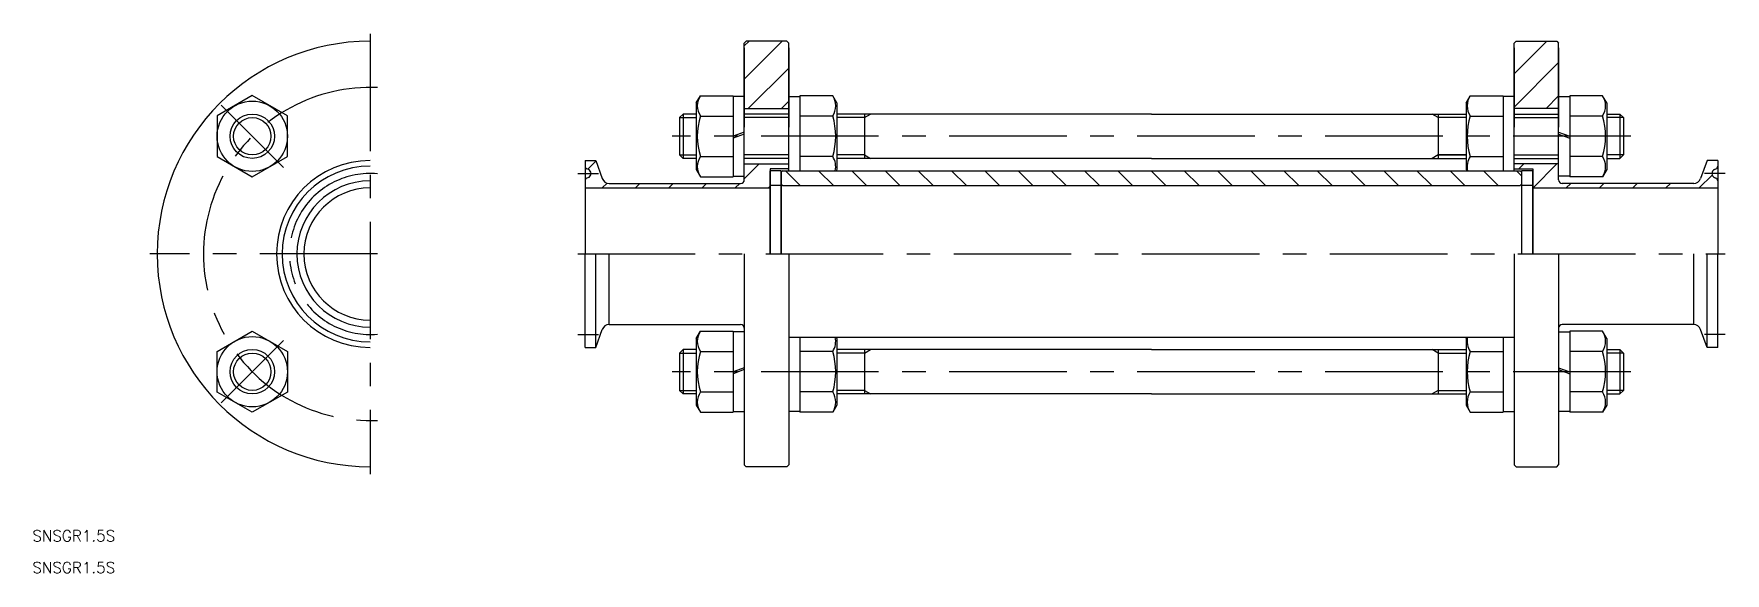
# Model space of a CAD drawing. Extents: x -91 to 366, y -86 to 60.
import ezdxf

# ---------------------------------------------------------------- set-up
doc = ezdxf.new("R2010")
doc.units = 0
doc.linetypes.add('CENTER', pattern=[50.8, 31.75, -6.35, 6.35, -6.35])
doc.layers.get('0').update_dxf_attribs({"linetype": 'CONTINUOUS'})
doc.layers.add('CENTER', color=1, linetype='CENTER')
doc.styles.get("Standard").update_dxf_attribs({"font": 'txt.shx', "height": 3, "bigfont": 'bigfont.shx'})

msp = doc.modelspace()

# ---------------------------------------------------------------- linework, layer by layer
at = {"color": 7, "linetype": 'CONTINUOUS'}
for p, q in [((101.61, 57.5), (101.11, 57)), ((101.11, 20.05), (101.11, 57)), ((101.11, 55.75), (101.11, 34.25)), ((112.61, 57.5), (101.61, 57.5)), ((113.11, 57), (112.61, 57.5)), ((113.11, 22.5), (113.11, 57)), ((113.11, 55.75), (113.11, 34.25)), ((309.11, 57), (309.61, 57.5)), ((309.11, 22.5), (309.11, 57)), ((309.11, 55.75), (309.11, 34.25)), ((309.61, 57.5), (320.61, 57.5)), ((320.61, 57.5), (321.11, 57)), ((321.11, 20.05), (321.11, 57)), ((321.11, 55.75), (321.11, 34.25)), ((-31.82, 42.79), (-41.32, 37.3)), ((-22.32, 37.3), (-31.82, 42.79)), ((88.11, 40.82), (89.24, 42.77)), ((89.24, 42.77), (98.11, 42.77)), ((98.11, 42.77), (98.11, 20.87)), ((101.11, 42.57), (98.11, 42.57)), ((98.11, 42.57), (98.11, 21.07)), ((113.11, 42.57), (116.11, 42.57)), ((116.11, 42.77), (116.11, 22.5)), ((124.99, 42.77), (116.11, 42.77)), ((116.11, 42.57), (116.11, 22.5)), ((126.11, 40.82), (124.99, 42.77)), ((296.11, 40.82), (297.24, 42.77)), ((297.24, 42.77), (306.11, 42.77)), ((306.11, 42.77), (306.11, 22.5)), ((309.11, 42.57), (306.11, 42.57)), ((306.11, 42.57), (306.11, 22.5)), ((321.11, 42.57), (324.11, 42.57)), ((324.11, 42.77), (324.11, 20.87)), ((332.99, 42.77), (324.11, 42.77)), ((324.11, 42.57), (324.11, 21.07)), ((334.11, 40.82), (332.99, 42.77)), ((-41.32, 37.3), (-41.32, 26.33)), ((-22.32, 26.33), (-22.32, 37.3)), ((83.61, 36.87), (84.56, 37.82)), ((83.61, 36.87), (83.61, 26.77)), ((84.56, 37.82), (84.56, 25.82)), ((88.11, 37.82), (84.56, 37.82)), ((88.11, 40.82), (88.11, 22.82)), ((89.24, 37.29), (98.11, 37.29)), ((101.11, 39.32), (113.11, 39.32)), ((113.11, 37.82), (101.11, 37.82)), ((124.99, 37.29), (116.11, 37.29)), ((126.11, 40.82), (126.11, 22.82)), ((211.11, 37.82), (126.11, 37.82)), ((133.61, 37.82), (133.61, 25.82)), ((211.11, 37.82), (296.11, 37.82)), ((288.61, 37.82), (288.61, 25.82)), ((296.11, 40.82), (296.11, 22.82)), ((297.24, 37.29), (306.11, 37.29)), ((321.11, 39.32), (309.11, 39.32)), ((309.11, 37.82), (321.11, 37.82)), ((332.99, 37.29), (324.11, 37.29)), ((334.11, 40.82), (334.11, 22.82)), ((334.11, 37.82), (337.67, 37.82)), ((338.61, 36.87), (337.67, 37.82)), ((337.67, 37.82), (337.67, 25.82)), ((338.61, 36.87), (338.61, 26.77)), ((101.11, 32.91), (98.11, 31.82)), ((101.11, 32.38), (98.11, 31.29)), ((321.11, 32.91), (324.11, 31.82)), ((321.11, 32.38), (324.11, 31.29)), ((-41.32, 26.33), (-31.82, 20.85)), ((-31.82, 20.85), (-22.32, 26.33)), ((58.11, 25.25), (58.11, 0)), ((58.11, 25.25), (60.96, 25.25)), ((58.98, 22.85), (58.6, 23.02)), ((60.96, 25.25), (62.74, 20.37)), ((83.61, 26.77), (84.56, 25.82)), ((88.11, 25.82), (84.56, 25.82)), ((89.24, 26.34), (98.11, 26.34)), ((113.11, 25.82), (101.11, 25.82)), ((101.11, 24.32), (113.11, 24.32)), ((108.11, 23), (108.11, 0)), ((113.11, 23), (108.11, 23)), ((124.99, 26.34), (116.11, 26.34)), ((211.11, 25.82), (126.11, 25.82)), ((211.11, 25.82), (296.11, 25.82)), ((297.24, 26.34), (306.11, 26.34)), ((309.11, 25.82), (321.11, 25.82)), ((321.11, 24.32), (309.11, 24.32)), ((309.11, 23), (314.11, 23)), ((314.11, 23), (314.11, 0)), ((332.99, 26.34), (324.11, 26.34)), ((334.11, 25.82), (337.67, 25.82)), ((338.61, 26.77), (337.67, 25.82)), ((361.26, 25.25), (359.49, 20.37)), ((364.11, 25.25), (361.26, 25.25)), ((363.24, 22.85), (363.63, 23.02)), ((364.11, 25.25), (364.11, 0)), ((58.98, 20.65), (58.6, 20.48)), ((64.62, 19.05), (100.11, 19.05)), ((88.11, 22.82), (89.24, 20.87)), ((89.24, 20.87), (98.11, 20.87)), ((98.11, 21.07), (101.11, 21.07)), ((108.11, 0), (108.11, 22.5)), ((111.11, 22.5), (108.11, 22.5)), ((111.11, 18.5), (108.11, 18.5)), ((111.11, 0), (111.11, 22.5)), ((111.51, 22.5), (111.11, 22.1)), ((111.11, 22.1), (111.11, 0)), ((111.11, 18.9), (111.51, 18.5)), ((111.51, 22.5), (310.71, 22.5)), ((111.51, 18.5), (310.71, 18.5)), ((126.11, 22.82), (125.93, 22.5)), ((296.11, 22.82), (296.3, 22.5)), ((310.71, 22.5), (311.11, 22.1)), ((311.11, 18.9), (310.71, 18.5)), ((311.11, 22.5), (311.11, 0)), ((314.11, 22.5), (311.11, 22.5)), ((314.11, 18.5), (311.11, 18.5)), ((314.11, 0), (314.11, 22.5)), ((324.11, 21.07), (321.11, 21.07)), ((357.61, 19.05), (322.11, 19.05)), ((332.99, 20.87), (324.11, 20.87)), ((334.11, 22.82), (332.99, 20.87)), ((363.24, 20.65), (363.63, 20.48)), ((58.11, 17.85), (108.11, 17.85)), ((314.11, 17.85), (364.11, 17.85)), ((58.11, -25.25), (58.11, 0)), ((60.96, -25.25), (60.96, 0)), ((64.62, -19.05), (64.62, 0)), ((101.11, 0), (101.11, -57)), ((113.11, 0), (113.11, -57)), ((309.11, 0), (309.11, -57)), ((321.11, 0), (321.11, -57)), ((357.61, -19.05), (357.61, 0)), ((361.26, -25.25), (361.26, 0)), ((364.11, -25.25), (364.11, 0)), ((-41.32, -26.33), (-31.82, -20.85)), ((-31.82, -20.85), (-22.32, -26.33)), ((60.96, -25.25), (62.74, -20.37)), ((64.62, -19.05), (100.11, -19.05)), ((88.11, -22.82), (89.24, -20.87)), ((88.11, -22.82), (88.11, -40.82)), ((89.24, -20.87), (98.11, -20.87)), ((98.11, -20.87), (98.11, -42.77)), ((101.11, -21.07), (98.11, -21.07)), ((98.11, -21.07), (98.11, -42.57)), ((113.11, -22.5), (309.11, -22.5)), ((116.11, -22.5), (116.11, -42.57)), ((116.11, -22.5), (116.11, -42.77)), ((126.11, -22.82), (125.93, -22.5)), ((126.11, -22.82), (126.11, -40.82)), ((296.11, -22.82), (296.3, -22.5)), ((296.11, -22.82), (296.11, -40.82)), ((306.11, -22.5), (306.11, -42.57)), ((306.11, -22.5), (306.11, -42.77)), ((321.11, -21.07), (324.11, -21.07)), ((357.61, -19.05), (322.11, -19.05)), ((324.11, -20.87), (324.11, -42.77)), ((332.99, -20.87), (324.11, -20.87)), ((324.11, -21.07), (324.11, -42.57)), ((334.11, -22.82), (332.99, -20.87)), ((334.11, -22.82), (334.11, -40.82)), ((361.26, -25.25), (359.49, -20.37)), ((-41.32, -37.3), (-41.32, -26.33)), ((-22.32, -26.33), (-22.32, -37.3)), ((58.11, -25.25), (60.96, -25.25)), ((83.61, -26.77), (84.56, -25.82)), ((83.61, -26.77), (83.61, -36.87)), ((84.56, -25.82), (84.56, -37.82)), ((88.11, -25.82), (84.56, -25.82)), ((89.24, -26.34), (98.11, -26.34)), ((124.99, -26.34), (116.11, -26.34)), ((211.11, -25.82), (126.11, -25.82)), ((133.61, -25.82), (133.61, -37.82)), ((211.11, -25.82), (296.11, -25.82)), ((288.61, -25.82), (288.61, -37.82)), ((297.24, -26.34), (306.11, -26.34)), ((332.99, -26.34), (324.11, -26.34)), ((334.11, -25.82), (337.67, -25.82)), ((337.67, -25.82), (337.67, -37.82)), ((338.61, -26.77), (337.67, -25.82)), ((338.61, -26.77), (338.61, -36.87)), ((364.11, -25.25), (361.26, -25.25)), ((101.11, -30.73), (98.11, -31.82)), ((101.11, -31.26), (98.11, -32.35)), ((321.11, -30.73), (324.11, -31.82)), ((321.11, -31.26), (324.11, -32.35)), ((101.11, -34.25), (101.11, -55.75)), ((113.11, -34.25), (113.11, -55.75)), ((309.11, -34.25), (309.11, -55.75)), ((321.11, -34.25), (321.11, -55.75)), ((-31.82, -42.79), (-41.32, -37.3)), ((-22.32, -37.3), (-31.82, -42.79)), ((83.61, -36.87), (84.56, -37.82)), ((88.11, -37.82), (84.56, -37.82)), ((88.11, -40.82), (89.24, -42.77)), ((89.24, -37.29), (98.11, -37.29)), ((124.99, -37.29), (116.11, -37.29)), ((126.11, -40.82), (124.99, -42.77)), ((211.11, -37.82), (126.11, -37.82)), ((211.11, -37.82), (296.11, -37.82)), ((296.11, -40.82), (297.24, -42.77)), ((297.24, -37.29), (306.11, -37.29)), ((332.99, -37.29), (324.11, -37.29)), ((334.11, -40.82), (332.99, -42.77)), ((334.11, -37.82), (337.67, -37.82)), ((338.61, -36.87), (337.67, -37.82)), ((89.24, -42.77), (98.11, -42.77)), ((98.11, -42.57), (101.11, -42.57)), ((116.11, -42.57), (113.11, -42.57)), ((124.99, -42.77), (116.11, -42.77)), ((297.24, -42.77), (306.11, -42.77)), ((306.11, -42.57), (309.11, -42.57)), ((324.11, -42.57), (321.11, -42.57)), ((332.99, -42.77), (324.11, -42.77)), ((101.61, -57.5), (101.11, -57)), ((112.61, -57.5), (101.61, -57.5)), ((113.11, -57), (112.61, -57.5)), ((309.11, -57), (309.61, -57.5)), ((309.61, -57.5), (320.61, -57.5)), ((320.61, -57.5), (321.11, -57))]:
    msp.add_line(p, q, dxfattribs=at)
at = {"color": 3, "linetype": 'CONTINUOUS'}
for p, q in [((101.11, 56.21), (102.4, 57.5)), ((101.11, 47.23), (111.38, 57.5)), ((309.11, 48.69), (317.93, 57.5)), ((309.11, 39.71), (321.11, 51.71)), ((102.18, 39.32), (113.11, 50.25)), ((111.16, 39.32), (113.11, 41.27)), ((317.71, 39.32), (321.11, 42.73)), ((83.61, 36.87), (88.11, 36.87)), ((113.11, 36.87), (101.11, 36.87)), ((133.61, 36.87), (126.11, 36.87)), ((133.61, 36.87), (135.25, 37.82)), ((288.61, 36.87), (286.97, 37.82)), ((296.11, 36.87), (288.61, 36.87)), ((309.11, 36.87), (321.11, 36.87)), ((338.61, 36.87), (334.11, 36.87)), ((58.84, 22.92), (61.02, 25.1)), ((83.61, 26.77), (88.11, 26.77)), ((113.11, 26.77), (101.11, 26.77)), ((101.11, 20.29), (105.14, 24.32)), ((112.8, 23), (113.11, 23.31)), ((133.61, 26.77), (126.11, 26.77)), ((133.61, 26.77), (135.25, 25.82)), ((288.61, 26.77), (286.97, 25.82)), ((288.61, 26.77), (296.11, 26.77)), ((296.11, 26.77), (288.61, 26.77)), ((309.11, 26.77), (321.11, 26.77)), ((310.37, 23), (311.69, 24.32)), ((314.2, 17.85), (320.67, 24.32)), ((338.61, 26.77), (334.11, 26.77)), ((62.75, 17.85), (64.04, 19.14)), ((71.73, 17.85), (72.93, 19.05)), ((80.71, 17.85), (81.91, 19.05)), ((89.69, 17.85), (90.89, 19.05)), ((98.67, 17.85), (99.87, 19.05)), ((107.65, 17.85), (108.11, 18.31)), ((116.2, 18.5), (112.2, 22.5)), ((125.18, 18.5), (121.18, 22.5)), ((134.16, 18.5), (130.16, 22.5)), ((143.14, 18.5), (139.14, 22.5)), ((152.12, 18.5), (148.12, 22.5)), ((161.11, 18.5), (157.11, 22.5)), ((170.09, 18.5), (166.09, 22.5)), ((179.07, 18.5), (175.07, 22.5)), ((188.05, 18.5), (184.05, 22.5)), ((197.03, 18.5), (193.03, 22.5)), ((206.01, 18.5), (202.01, 22.5)), ((214.99, 18.5), (210.99, 22.5)), ((223.97, 18.5), (219.97, 22.5)), ((232.95, 18.5), (228.95, 22.5)), ((241.93, 18.5), (237.93, 22.5)), ((250.91, 18.5), (246.91, 22.5)), ((259.89, 18.5), (255.89, 22.5)), ((268.87, 18.5), (264.87, 22.5)), ((277.85, 18.5), (273.85, 22.5)), ((286.83, 18.5), (282.83, 22.5)), ((295.81, 18.5), (291.81, 22.5)), ((304.79, 18.5), (300.79, 22.5)), ((311.11, 21.16), (309.77, 22.5)), ((323.18, 17.85), (324.38, 19.05)), ((332.16, 17.85), (333.36, 19.05)), ((341.14, 17.85), (342.34, 19.05)), ((350.12, 17.85), (351.32, 19.05)), ((359.1, 17.85), (362.59, 21.34)), ((83.61, -26.77), (88.11, -26.77)), ((133.61, -26.77), (126.11, -26.77)), ((133.61, -26.77), (135.25, -25.82)), ((288.61, -26.77), (286.97, -25.82)), ((288.61, -26.77), (296.11, -26.77)), ((338.61, -26.77), (334.11, -26.77)), ((83.61, -36.87), (88.11, -36.87)), ((133.61, -36.87), (126.11, -36.87)), ((133.61, -36.87), (135.25, -37.82)), ((288.61, -36.87), (286.97, -37.82)), ((288.61, -36.87), (296.11, -36.87)), ((338.61, -36.87), (334.11, -36.87))]:
    msp.add_line(p, q, dxfattribs=at)
at = {"color": 7, "linetype": 'CONTINUOUS'}
for centre, radius in [((-31.82, 31.82), 9.5), ((-31.82, 31.82), 6), ((-31.82, -31.82), 9.5), ((-31.82, -31.82), 6)]:
    msp.add_circle(centre, radius, dxfattribs=at)
at = {"color": 3, "linetype": 'CONTINUOUS'}
for centre in [(-31.82, 31.82), (-31.82, -31.82)]:
    msp.add_circle(centre, 5.05, dxfattribs=at)
at = {"color": 7, "linetype": 'CONTINUOUS'}
for centre, radius, start, end in [((0, 0), 57.5, 90, 270), ((93.36, 40.03), 4.95, 146.4252, 213.5748), ((120.86, 40.03), 4.95, 326.4252, 33.5748), ((301.36, 40.03), 4.95, 146.4252, 213.5748), ((328.86, 40.03), 4.95, 326.4252, 33.5748), ((106.98, 31.82), 18.56, 162.8447, 197.1553), ((107.25, 31.82), 18.56, 342.8447, 17.1553), ((314.98, 31.82), 18.56, 162.8447, 197.1553), ((315.25, 31.82), 18.56, 342.8447, 17.1553), ((0, 0), 25.25, 90, 270), ((0, 0), 23.75, 90, 270), ((58.91, 23.75), 0.8, 180, 247), ((58.51, 21.75), 1.2, 293, 67), ((93.36, 23.61), 4.95, 146.4252, 213.5748), ((120.86, 23.61), 4.95, 347.0738, 33.5748), ((301.36, 23.61), 4.95, 146.4252, 192.9262), ((328.86, 23.61), 4.95, 326.4252, 33.5748), ((363.71, 21.75), 1.2, 113, 247), ((363.31, 23.75), 0.8, 293, 0), ((0, 0), 19.75, 90, 270), ((58.91, 19.75), 0.8, 113, 180), ((64.62, 21.05), 2, 200, 270), ((100.11, 20.05), 1, 270, 0), ((322.11, 20.05), 1, 180, 270), ((357.61, 21.05), 2, 270, 340), ((363.31, 19.75), 0.8, 360, 67), ((0, 0), 17.85, 90, 270), ((64.62, -21.05), 2, 90, 160), ((93.36, -23.61), 4.95, 146.4252, 213.5748), ((100.11, -20.05), 1, 0, 90), ((120.86, -23.61), 4.95, 326.4252, 12.9262), ((301.36, -23.61), 4.95, 167.0738, 213.5748), ((322.11, -20.05), 1, 90, 180), ((328.86, -23.61), 4.95, 326.4252, 33.5748), ((357.61, -21.05), 2, 20, 90), ((106.98, -31.82), 18.56, 162.8447, 197.1553), ((107.25, -31.82), 18.56, 342.8447, 17.1553), ((314.98, -31.82), 18.56, 162.8447, 197.1553), ((315.25, -31.82), 18.56, 342.8447, 17.1553), ((93.36, -40.03), 4.95, 146.4252, 213.5748), ((120.86, -40.03), 4.95, 326.4252, 33.5748), ((301.36, -40.03), 4.95, 146.4252, 213.5748), ((328.86, -40.03), 4.95, 326.4252, 33.5748)]:
    msp.add_arc(centre, radius, start, end, dxfattribs=at)
at = {"layer": 'CENTER', "color": 1, "linetype": 'CENTER'}
for p, q in [((0, 59.5), (0, -59.5)), ((-23.4, 23.4), (-40.24, 40.24)), ((340.61, 31.82), (81.61, 31.82)), ((56.11, 21.75), (61.71, 21.75)), ((366.11, 21.75), (360.51, 21.75)), ((2, 0), (-59.5, 0)), ((56.11, 0), (366.11, 0)), ((56.11, -21.75), (61.71, -21.75)), ((366.11, -21.75), (360.51, -21.75)), ((-23.4, -23.4), (-40.24, -40.24)), ((340.61, -31.82), (81.61, -31.82))]:
    msp.add_line(p, q, dxfattribs=at)
for radius, start, end in [(45, 87.4535, 272.5465), (21.75, 84.7314, 275.2686)]:
    msp.add_arc((0, 0), radius, start, end, dxfattribs=at)

# ---------------------------------------------------------------- texts
at = {"color": 7, "linetype": 'CONTINUOUS'}
for p in [(-91.23, -77.67), (-91.23, -86.26)]:
    msp.add_text('SNSGR1.5S', height=3, dxfattribs=at).set_placement(p)

doc.saveas('drawing.dxf')
